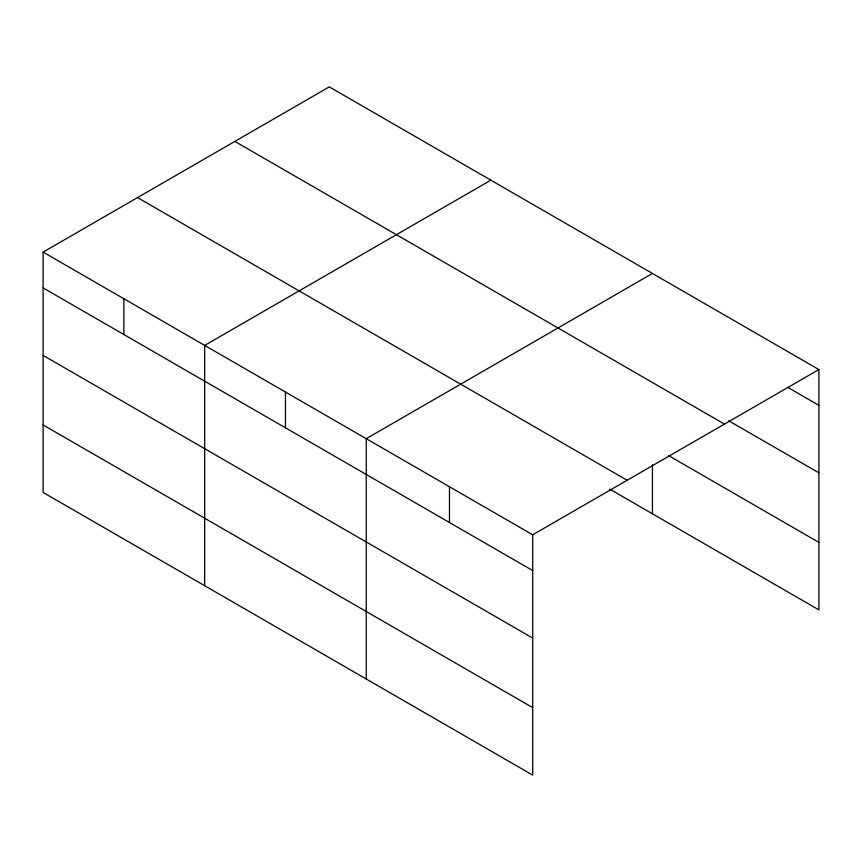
<?xml version="1.0" encoding="UTF-8"?>
<svg xmlns="http://www.w3.org/2000/svg" width="862" height="862" viewBox="0 0 862 862"><rect width="100%" height="100%" fill="white"/><g stroke="black" fill="none" stroke-linecap="round" stroke-linejoin="round"><path stroke-width="1.29" d="M532.705 638.074L532.705 534.796L43.1 252.113L43.1 492.439L532.705 775.11L532.705 638.074L43.1 355.403M609.736 489.12L818.9 609.887L818.9 369.561L329.295 86.89L43.1 252.113M490.866 180.169L204.671 345.403L204.671 585.718M652.437 273.448L366.242 438.683L366.242 679.008M532.705 534.796L818.9 369.561M787.685 387.318L818.9 405.345M728.735 420.785L818.9 472.839M234.852 141.411L724.457 424.082M668.621 455.621L818.9 542.381M137.543 197.592L627.148 480.263M43.1 287.897L532.705 570.569M43.1 424.944L532.705 707.616M652.437 464.801L652.437 513.774M449.479 486.739L449.479 522.523M285.451 392.038L285.451 427.821M123.88 298.758L123.88 334.542"/></g></svg>
